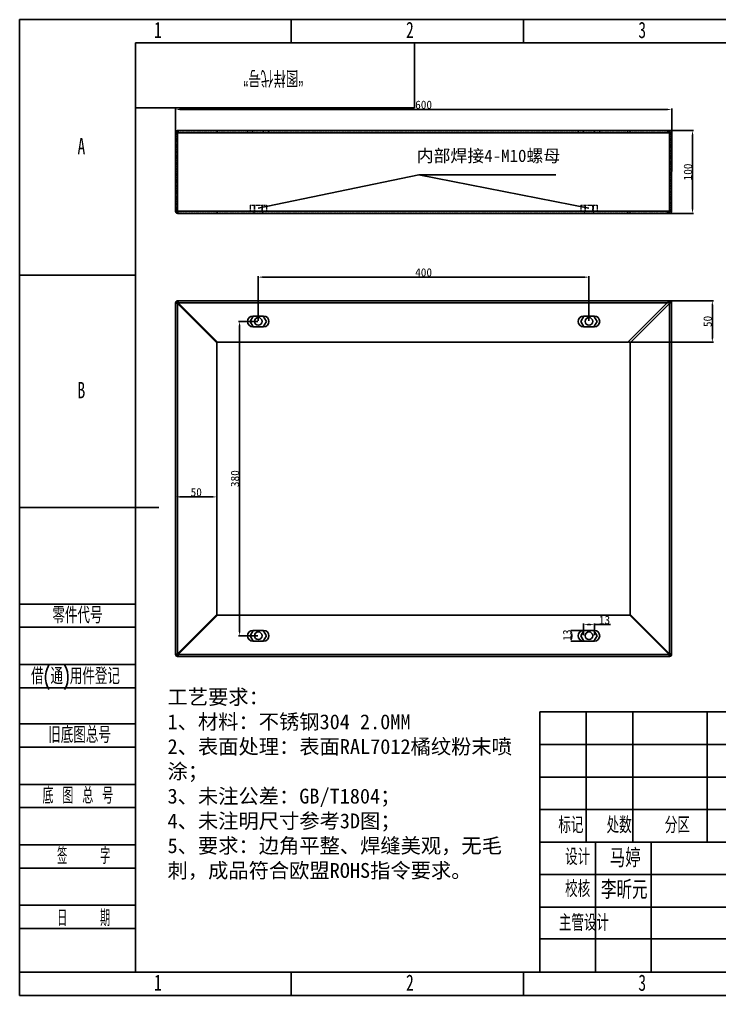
# Model space of a CAD drawing. Header units: millimetres. Extents: x -14348 to 6039, y -1826 to 2921.
# Drawn here: x 3144 to 3991, y -1826 to -646 of the extents above; entities that cross this region are included whole.
import ezdxf

# ---------------------------------------------------------------- set-up
doc = ezdxf.new("R2010")
doc.units = ezdxf.units.MM
doc.linetypes.add('HIDDEN', pattern=[1.905, 1.27, -0.635])
doc.layers.add('图框', color=7, linetype='Continuous')
doc.layers.add('标注', color=3, linetype='Continuous')
doc.layers.add('文字层', color=3, linetype='Continuous', lineweight=25)
doc.layers.add('粗实线层', color=7, linetype='Continuous', lineweight=25)
doc.styles.add('SLDTEXTSTYLE0', font='TXT', dxfattribs={"width": 0.7, "bigfont": 'bigfont'})
doc.styles.add('SLDTEXTSTYLE2', font='TXT', dxfattribs={"width": 0.614286, "bigfont": 'bigfont'})
doc.styles.add('SLDTEXTSTYLE4', font='TXT', dxfattribs={"width": 0.566667, "bigfont": 'bigfont'})
doc.styles.add('SLDTEXTSTYLE5', font='TXT', dxfattribs={"width": 0.7})
doc.dimstyles.new('ISO-25', dxfattribs={"dimtxt": 10, "dimasz": 5, "dimexe": 1.25, "dimexo": 0.625, "dimtad": 1, "dimdsep": 46, "dimtxsty": 'Standard', "dimcen": 2.5, "dimadec": 0, "dimazin": 0, "dimtfac": 1, "dimtmove": 0, "dimatfit": 3, "dimfxl": 1, "dimarcsym": 0})

# ---------------------------------------------------------------- blocks, each defined once
blk = doc.blocks.new('*D117')
at = {"layer": 'Defpoints', "color": 0, "transparency": 16777216}
for p in [(3927.4, -780.6), (3958, -780.6), (3927.4, -880.6)]:
    blk.add_point(p, dxfattribs=at)
at = {"layer": '标注', "color": 0, "lineweight": -2, "transparency": 16777216}
for p, q in [((3928, -780.6), (3959.2, -780.6)), ((3958, -875.6), (3958, -785.6)), ((3928, -880.6), (3959.2, -880.6))]:
    blk.add_line(p, q, dxfattribs=at)
at = {"layer": '标注', "color": 0, "transparency": 16777216}
for points in [[(3957.1, -785.6), (3958.8, -785.6), (3958, -780.6)], [(3957.1, -875.6), (3958.8, -875.6), (3958, -880.6)]]:
    blk.add_solid(points, dxfattribs=at)
at = {"layer": '标注', "color": 0, "transparency": 16777216, "insert": (3952.3, -830.6), "char_height": 10, "attachment_point": 5, "rotation": 90}
blk.add_mtext('100', dxfattribs=at)
blk = doc.blocks.new('*D118')
at = {"layer": 'Defpoints', "color": 0, "transparency": 16777216}
for p in [(3332.7, -755), (3332.7, -830.6), (3932.7, -830.6)]:
    blk.add_point(p, dxfattribs=at)
at = {"layer": '标注', "color": 0, "lineweight": -2, "transparency": 16777216}
for p, q in [((3332.7, -830), (3332.7, -753.8)), ((3927.7, -755), (3337.7, -755)), ((3932.7, -830), (3932.7, -753.8))]:
    blk.add_line(p, q, dxfattribs=at)
at = {"layer": '标注', "color": 0, "transparency": 16777216}
for points in [[(3337.7, -754.2), (3337.7, -755.8), (3332.7, -755)], [(3927.7, -754.2), (3927.7, -755.8), (3932.7, -755)]]:
    blk.add_solid(points, dxfattribs=at)
at = {"layer": '标注', "color": 0, "transparency": 16777216, "insert": (3632.7, -749.4), "char_height": 10, "attachment_point": 5}
blk.add_mtext('600', dxfattribs=at)
blk = doc.blocks.new('*D120')
at = {"layer": 'Defpoints', "color": 0, "transparency": 16777216}
for p in [(3879.9, -986.3), (3981.9, -986.3), (3879.9, -1036.3)]:
    blk.add_point(p, dxfattribs=at)
at = {"layer": '标注', "color": 0, "lineweight": -2, "transparency": 16777216}
for p, q in [((3880.5, -986.3), (3983.1, -986.3)), ((3981.9, -1031.3), (3981.9, -991.3)), ((3880.5, -1036.3), (3983.1, -1036.3))]:
    blk.add_line(p, q, dxfattribs=at)
at = {"layer": '标注', "color": 0, "transparency": 16777216}
for points in [[(3981, -991.3), (3982.7, -991.3), (3981.9, -986.3)], [(3981, -1031.3), (3982.7, -1031.3), (3981.9, -1036.3)]]:
    blk.add_solid(points, dxfattribs=at)
at = {"layer": '标注', "color": 0, "transparency": 16777216, "insert": (3976.2, -1011.3), "char_height": 10, "attachment_point": 5, "rotation": 90}
blk.add_mtext('50', dxfattribs=at)
blk = doc.blocks.new('*D121')
at = {"layer": 'Defpoints', "color": 0, "transparency": 16777216}
for p in [(3432.7, -957.7), (3432.7, -1011.3), (3832.7, -1011.3)]:
    blk.add_point(p, dxfattribs=at)
at = {"layer": '标注', "color": 0, "lineweight": -2, "transparency": 16777216}
for p, q in [((3432.7, -1010.7), (3432.7, -956.5)), ((3827.7, -957.7), (3437.7, -957.7)), ((3832.7, -1010.7), (3832.7, -956.5))]:
    blk.add_line(p, q, dxfattribs=at)
at = {"layer": '标注', "color": 0, "transparency": 16777216}
for points in [[(3437.7, -956.9), (3437.7, -958.6), (3432.7, -957.7)], [(3827.7, -956.9), (3827.7, -958.6), (3832.7, -957.7)]]:
    blk.add_solid(points, dxfattribs=at)
at = {"layer": '标注', "color": 0, "transparency": 16777216, "insert": (3632.7, -952.1), "char_height": 10, "attachment_point": 5}
blk.add_mtext('400', dxfattribs=at)
blk = doc.blocks.new('*D122')
at = {"layer": 'Defpoints', "color": 0, "transparency": 16777216}
for p in [(3432.7, -1011.3), (3410.2, -1391.3), (3432.7, -1391.3)]:
    blk.add_point(p, dxfattribs=at)
at = {"layer": '标注', "color": 0, "lineweight": -2, "transparency": 16777216}
for p, q in [((3432, -1011.3), (3408.9, -1011.3)), ((3410.2, -1016.3), (3410.2, -1386.3)), ((3432, -1391.3), (3408.9, -1391.3))]:
    blk.add_line(p, q, dxfattribs=at)
at = {"layer": '标注', "color": 0, "transparency": 16777216}
for points in [[(3409.3, -1016.3), (3411, -1016.3), (3410.2, -1011.3)], [(3409.3, -1386.3), (3411, -1386.3), (3410.2, -1391.3)]]:
    blk.add_solid(points, dxfattribs=at)
at = {"layer": '标注', "color": 0, "transparency": 16777216, "insert": (3404.5, -1201.3), "char_height": 10, "attachment_point": 5, "rotation": 90}
blk.add_mtext('380', dxfattribs=at)
blk = doc.blocks.new('*D123')
at = {"layer": 'Defpoints', "color": 0, "transparency": 16777216}
for p in [(3839.2, -1377.8), (3826.2, -1391.3), (3839.2, -1391.3)]:
    blk.add_point(p, dxfattribs=at)
at = {"layer": '标注', "color": 0, "lineweight": -2, "transparency": 16777216}
for p, q in [((3826.2, -1390.7), (3826.2, -1376.6)), ((3831.2, -1377.8), (3834.2, -1377.8)), ((3839.2, -1390.7), (3839.2, -1376.6)), ((3839.2, -1377.8), (3858.7, -1377.8))]:
    blk.add_line(p, q, dxfattribs=at)
at = {"layer": '标注', "color": 0, "transparency": 16777216}
for points in [[(3831.2, -1377), (3831.2, -1378.6), (3826.2, -1377.8)], [(3834.2, -1377), (3834.2, -1378.6), (3839.2, -1377.8)]]:
    blk.add_solid(points, dxfattribs=at)
at = {"layer": '标注', "color": 0, "transparency": 16777216, "insert": (3851.5, -1372.2), "char_height": 10, "attachment_point": 5}
blk.add_mtext('13', dxfattribs=at)
blk = doc.blocks.new('*D124')
at = {"layer": 'Defpoints', "color": 0, "transparency": 16777216}
for p in [(3832.7, -1384.8), (3811.9, -1397.8), (3832.7, -1397.8)]:
    blk.add_point(p, dxfattribs=at)
at = {"layer": '标注', "color": 0, "lineweight": -2, "transparency": 16777216}
for p, q in [((3832, -1384.8), (3810.6, -1384.8)), ((3811.9, -1389.8), (3811.9, -1392.8)), ((3832, -1397.8), (3810.6, -1397.8))]:
    blk.add_line(p, q, dxfattribs=at)
at = {"layer": '标注', "color": 0, "transparency": 16777216}
for points in [[(3811, -1389.8), (3812.7, -1389.8), (3811.9, -1384.8)], [(3811, -1392.8), (3812.7, -1392.8), (3811.9, -1397.8)]]:
    blk.add_solid(points, dxfattribs=at)
at = {"layer": '标注', "color": 0, "transparency": 16777216, "insert": (3806.3, -1390.4), "char_height": 10, "attachment_point": 5, "rotation": 90}
blk.add_mtext('13', dxfattribs=at)
blk = doc.blocks.new('*D125')
at = {"layer": 'Defpoints', "color": 0, "transparency": 16777216}
for p in [(3332.7, -1201.3), (3382.7, -1201.3), (3332.7, -1223.4)]:
    blk.add_point(p, dxfattribs=at)
at = {"layer": '标注', "color": 0, "lineweight": -2, "transparency": 16777216}
for p, q in [((3332.7, -1201.9), (3332.7, -1224.7)), ((3382.7, -1201.9), (3382.7, -1224.7)), ((3377.7, -1223.4), (3337.7, -1223.4))]:
    blk.add_line(p, q, dxfattribs=at)
at = {"layer": '标注', "color": 0, "transparency": 16777216}
for points in [[(3337.7, -1222.6), (3337.7, -1224.2), (3332.7, -1223.4)], [(3377.7, -1222.6), (3377.7, -1224.2), (3382.7, -1223.4)]]:
    blk.add_solid(points, dxfattribs=at)
at = {"layer": '标注', "color": 0, "transparency": 16777216, "insert": (3357.7, -1217.8), "char_height": 10, "attachment_point": 5}
blk.add_mtext('50', dxfattribs=at)

msp = doc.modelspace()

# ---------------------------------------------------------------- linework, layer by layer
at = {"color": 7, "linetype": 'Continuous', "lineweight": 25}
for p, q in [((3335.166, -783.117), (3332.666, -783.117)), ((3332.666, -878.117), (3332.666, -783.117)), ((3335.166, -780.617), (3335.166, -782.617)), ((3335.873, -780.617), (3335.166, -780.617)), ((3335.166, -783.117), (3335.166, -878.117)), ((3930.166, -783.117), (3335.166, -783.117)), ((3335.873, -780.617), (3929.459, -780.617)), ((3930.166, -780.617), (3929.459, -780.617)), ((3930.566, -783.117), (3930.145, -782.617)), ((3930.566, -783.117), (3930.148, -783.019)), ((3930.166, -780.617), (3930.166, -782.617)), ((3930.166, -878.117), (3930.166, -783.117)), ((3932.666, -783.117), (3930.166, -783.117)), ((3932.666, -878.117), (3932.666, -783.117)), ((3332.666, -878.117), (3335.166, -878.117)), ((3335.166, -878.117), (3930.166, -878.117)), ((3335.166, -880.617), (3335.166, -878.617)), ((3335.166, -880.617), (3335.873, -880.617)), ((3335.873, -880.617), (3929.459, -880.617)), ((3929.459, -880.617), (3930.166, -880.617)), ((3930.149, -878.213), (3930.566, -878.117)), ((3930.153, -878.617), (3930.566, -878.117)), ((3930.166, -878.117), (3932.666, -878.117)), ((3930.166, -880.617), (3930.166, -878.617)), ((3332.666, -1413.78), (3332.666, -988.78)), ((3334.666, -988.78), (3332.666, -988.78)), ((3335.166, -986.28), (3930.566, -986.28)), ((3335.166, -988.28), (3335.166, -986.28)), ((3335.166, -1413.073), (3335.166, -989.487)), ((3335.166, -989.487), (3382.666, -1036.987)), ((3335.873, -988.78), (3927.359, -988.78)), ((3383.373, -1036.28), (3335.873, -988.78)), ((3927.359, -988.78), (3879.859, -1036.28)), ((3882.666, -1036.987), (3930.166, -989.487)), ((3930.166, -989.487), (3930.166, -1413.073)), ((3930.566, -987.583), (3930.566, -986.28)), ((3930.666, -986.28), (3932.666, -986.28)), ((3932.666, -986.28), (3932.666, -1413.78)), ((3426.604, -1004.78), (3422.851, -1011.28)), ((3422.851, -1011.28), (3426.604, -1017.78)), ((3439.166, -1004.78), (3426.166, -1004.78)), ((3442.481, -1011.28), (3438.728, -1004.78)), ((3438.728, -1017.78), (3442.481, -1011.28)), ((3826.604, -1004.78), (3822.851, -1011.28)), ((3822.851, -1011.28), (3826.604, -1017.78)), ((3839.166, -1004.78), (3826.166, -1004.78)), ((3842.481, -1011.28), (3838.728, -1004.78)), ((3838.728, -1017.78), (3842.481, -1011.28)), ((3426.166, -1017.78), (3439.166, -1017.78)), ((3826.166, -1017.78), (3839.166, -1017.78)), ((3382.666, -1036.987), (3382.666, -1365.573)), ((3879.859, -1036.28), (3383.373, -1036.28)), ((3882.666, -1365.573), (3882.666, -1036.987)), ((3382.666, -1365.573), (3335.166, -1413.073)), ((3335.873, -1413.78), (3383.373, -1366.28)), ((3383.373, -1366.28), (3881.959, -1366.28)), ((3881.959, -1366.28), (3929.459, -1413.78)), ((3930.166, -1413.073), (3882.666, -1365.573)), ((3426.604, -1384.78), (3422.851, -1391.28)), ((3422.851, -1391.28), (3426.604, -1397.78)), ((3439.166, -1384.78), (3426.166, -1384.78)), ((3442.481, -1391.28), (3438.728, -1384.78)), ((3438.728, -1397.78), (3442.481, -1391.28)), ((3826.604, -1384.78), (3822.851, -1391.28)), ((3822.851, -1391.28), (3826.604, -1397.78)), ((3839.166, -1384.78), (3826.166, -1384.78)), ((3842.481, -1391.28), (3838.728, -1384.78)), ((3838.728, -1397.78), (3842.481, -1391.28)), ((3426.166, -1397.78), (3439.166, -1397.78)), ((3826.166, -1397.78), (3839.166, -1397.78)), ((3334.666, -1413.78), (3332.666, -1413.78)), ((3335.166, -1414.28), (3335.166, -1416.28)), ((3335.873, -1413.78), (3929.459, -1413.78)), ((3930.166, -1414.28), (3930.166, -1416.28)), ((3930.666, -1413.78), (3932.666, -1413.78)), ((3930.166, -1416.28), (3335.166, -1416.28))]:
    msp.add_line(p, q, dxfattribs=at)
at = {"color": 7, "linetype": 'HIDDEN', "lineweight": 18}
for p, q in [((3334.666, -878.117), (3334.666, -783.117)), ((3335.873, -782.617), (3335.166, -782.617)), ((3335.873, -780.617), (3335.873, -782.617)), ((3335.873, -782.617), (3929.459, -782.617)), ((3382.666, -780.617), (3382.666, -782.617)), ((3383.373, -782.617), (3383.373, -780.617)), ((3419.666, -780.617), (3419.666, -782.617)), ((3426.166, -782.617), (3426.166, -780.617)), ((3439.166, -782.617), (3439.166, -780.617)), ((3445.666, -782.617), (3445.666, -780.617)), ((3819.666, -780.617), (3819.666, -782.617)), ((3826.166, -782.617), (3826.166, -780.617)), ((3839.166, -782.617), (3839.166, -780.617)), ((3845.666, -782.617), (3845.666, -780.617)), ((3879.859, -782.617), (3879.859, -780.617)), ((3881.959, -780.617), (3881.959, -782.617)), ((3882.666, -782.617), (3882.666, -780.617)), ((3927.359, -780.617), (3927.359, -782.617)), ((3929.459, -780.617), (3929.459, -782.617)), ((3930.166, -782.617), (3929.459, -782.617)), ((3930.566, -878.117), (3930.566, -783.117)), ((3930.666, -783.117), (3930.666, -878.117)), ((3422.851, -870.617), (3422.851, -878.617)), ((3422.851, -870.617), (3427.759, -870.617)), ((3427.759, -870.617), (3427.759, -878.617)), ((3427.759, -870.617), (3437.574, -870.617)), ((3428.066, -870.617), (3428.066, -878.617)), ((3437.266, -878.617), (3437.266, -870.617)), ((3437.574, -870.617), (3437.574, -878.617)), ((3437.574, -870.617), (3442.481, -870.617)), ((3442.481, -870.617), (3442.481, -878.617)), ((3822.851, -870.617), (3822.851, -878.617)), ((3822.851, -870.617), (3827.759, -870.617)), ((3827.759, -870.617), (3827.759, -878.617)), ((3827.759, -870.617), (3837.574, -870.617)), ((3828.066, -870.617), (3828.066, -878.617)), ((3837.266, -878.617), (3837.266, -870.617)), ((3837.574, -870.617), (3837.574, -878.617)), ((3837.574, -870.617), (3842.481, -870.617)), ((3842.481, -870.617), (3842.481, -878.617)), ((3335.166, -878.617), (3335.873, -878.617)), ((3929.459, -878.617), (3335.873, -878.617)), ((3335.873, -880.617), (3335.873, -878.617)), ((3382.666, -878.617), (3382.666, -880.617)), ((3383.373, -880.617), (3383.373, -878.617)), ((3427.166, -878.617), (3427.166, -880.617)), ((3438.166, -880.617), (3438.166, -878.617)), ((3827.166, -878.617), (3827.166, -880.617)), ((3838.166, -880.617), (3838.166, -878.617)), ((3879.859, -880.617), (3879.859, -878.617)), ((3881.959, -878.617), (3881.959, -880.617)), ((3882.666, -880.617), (3882.666, -878.617)), ((3927.359, -880.617), (3927.359, -878.617)), ((3929.459, -880.617), (3929.459, -878.617)), ((3929.459, -878.617), (3930.166, -878.617))]:
    msp.add_line(p, q, dxfattribs=at)
at = {"color": 7, "linetype": 'Continuous', "lineweight": 25}
for centre in [(3432.666, -1011.28), (3832.666, -1011.28), (3432.666, -1391.28), (3832.666, -1391.28)]:
    msp.add_circle(centre, 4.6, dxfattribs=at)
for centre, radius, start, end in [((3335.166, -988.78), 2.5, 90, 180), ((3335.166, -988.78), 0.5, 90, 180), ((3426.166, -1011.28), 6.5, 90, 270), ((3439.166, -1011.28), 6.5, 270, 90), ((3826.166, -1011.28), 6.5, 90, 270), ((3839.166, -1011.28), 6.5, 270, 90), ((3426.166, -1391.28), 6.5, 90, 270), ((3439.166, -1391.28), 6.5, 270, 90), ((3826.166, -1391.28), 6.5, 90, 270), ((3839.166, -1391.28), 6.5, 270, 90), ((3335.166, -1413.78), 2.5, 180, 270), ((3335.166, -1413.78), 0.5, 180, 270), ((3930.166, -1413.78), 2.5, 270, 0), ((3930.166, -1413.78), 0.5, 270, 0)]:
    msp.add_arc(centre, radius, start, end, dxfattribs=at)
for points, knots in [([(3335.166, -780.617), (3335.001, -780.617), (3334.839, -780.633), (3334.519, -780.697), (3334.361, -780.745), (3334.058, -780.87), (3333.915, -780.947), (3333.643, -781.128), (3333.514, -781.233), (3333.284, -781.464), (3333.18, -781.59), (3332.998, -781.862), (3332.92, -782.008), (3332.732, -782.459), (3332.666, -782.787), (3332.666, -783.117)], [0, 0, 0, 0, 0.125, 0.125, 0.25, 0.25, 0.375, 0.375, 0.5, 0.5, 0.625, 0.625, 0.75, 0.75, 1, 1, 1, 1]), ([(3335.166, -782.617), (3335.035, -782.617), (3334.905, -782.671), (3334.72, -782.856), (3334.666, -782.986), (3334.666, -783.117)], [0, 0, 0, 0, 0.5, 0.5, 1, 1, 1, 1]), ([(3335.166, -783.117), (3335.196, -782.952), (3335.225, -782.79), (3335.284, -782.47), (3335.313, -782.312), (3335.372, -782.009), (3335.402, -781.865), (3335.46, -781.594), (3335.49, -781.465), (3335.549, -781.235), (3335.578, -781.131), (3335.637, -780.949), (3335.667, -780.871), (3335.755, -780.683), (3335.814, -780.617), (3335.873, -780.617)], [0, 0, 0, 0, 0.125, 0.125, 0.25, 0.25, 0.375, 0.375, 0.5, 0.5, 0.625, 0.625, 0.75, 0.75, 1, 1, 1, 1]), ([(3929.459, -780.617), (3929.489, -780.617), (3929.518, -780.633), (3929.577, -780.697), (3929.606, -780.745), (3929.665, -780.87), (3929.694, -780.947), (3929.753, -781.128), (3929.783, -781.233), (3929.842, -781.464), (3929.871, -781.59), (3929.93, -781.862), (3929.96, -782.008), (3930.048, -782.459), (3930.107, -782.787), (3930.166, -783.117)], [0, 0, 0, 0, 0.125, 0.125, 0.25, 0.25, 0.375, 0.375, 0.5, 0.5, 0.625, 0.625, 0.75, 0.75, 1, 1, 1, 1]), ([(3932.666, -783.117), (3932.666, -782.952), (3932.65, -782.79), (3932.587, -782.47), (3932.539, -782.312), (3932.413, -782.009), (3932.336, -781.865), (3932.155, -781.594), (3932.05, -781.465), (3931.819, -781.235), (3931.693, -781.131), (3931.421, -780.949), (3931.275, -780.871), (3930.824, -780.683), (3930.496, -780.617), (3930.166, -780.617)], [0, 0, 0, 0, 0.125, 0.125, 0.25, 0.25, 0.375, 0.375, 0.5, 0.5, 0.625, 0.625, 0.75, 0.75, 1, 1, 1, 1]), ([(3930.666, -783.117), (3930.666, -782.986), (3930.612, -782.856), (3930.427, -782.671), (3930.297, -782.617), (3930.166, -782.617)], [0, 0, 0, 0, 0.5, 0.5, 1, 1, 1, 1]), ([(3332.666, -878.117), (3332.666, -878.282), (3332.682, -878.444), (3332.746, -878.764), (3332.794, -878.922), (3332.919, -879.225), (3332.996, -879.369), (3333.177, -879.64), (3333.282, -879.769), (3333.513, -880), (3333.639, -880.103), (3333.911, -880.285), (3334.057, -880.364), (3334.508, -880.551), (3334.836, -880.617), (3335.166, -880.617)], [0, 0, 0, 0, 0.125, 0.125, 0.25, 0.25, 0.375, 0.375, 0.5, 0.5, 0.625, 0.625, 0.75, 0.75, 1, 1, 1, 1]), ([(3334.666, -878.117), (3334.666, -878.248), (3334.72, -878.378), (3334.905, -878.563), (3335.035, -878.617), (3335.166, -878.617)], [0, 0, 0, 0, 0.5, 0.5, 1, 1, 1, 1]), ([(3335.873, -880.617), (3335.844, -880.617), (3335.814, -880.601), (3335.756, -880.537), (3335.726, -880.49), (3335.667, -880.364), (3335.638, -880.287), (3335.579, -880.106), (3335.549, -880.001), (3335.49, -879.77), (3335.461, -879.644), (3335.402, -879.372), (3335.373, -879.226), (3335.285, -878.775), (3335.226, -878.447), (3335.166, -878.117)], [0, 0, 0, 0, 0.125, 0.125, 0.25, 0.25, 0.375, 0.375, 0.5, 0.5, 0.625, 0.625, 0.75, 0.75, 1, 1, 1, 1]), ([(3930.166, -878.117), (3930.136, -878.282), (3930.107, -878.444), (3930.049, -878.764), (3930.019, -878.922), (3929.96, -879.225), (3929.931, -879.369), (3929.872, -879.64), (3929.842, -879.769), (3929.783, -880), (3929.754, -880.103), (3929.695, -880.285), (3929.665, -880.364), (3929.578, -880.551), (3929.518, -880.617), (3929.459, -880.617)], [0, 0, 0, 0, 0.125, 0.125, 0.25, 0.25, 0.375, 0.375, 0.5, 0.5, 0.625, 0.625, 0.75, 0.75, 1, 1, 1, 1]), ([(3930.166, -878.617), (3930.297, -878.617), (3930.427, -878.563), (3930.612, -878.378), (3930.666, -878.248), (3930.666, -878.117)], [0, 0, 0, 0, 0.5, 0.5, 1, 1, 1, 1]), ([(3930.166, -880.617), (3930.331, -880.617), (3930.494, -880.601), (3930.813, -880.537), (3930.971, -880.49), (3931.274, -880.364), (3931.418, -880.287), (3931.689, -880.106), (3931.818, -880.001), (3932.049, -879.77), (3932.152, -879.644), (3932.335, -879.372), (3932.413, -879.226), (3932.6, -878.775), (3932.666, -878.447), (3932.666, -878.117)], [0, 0, 0, 0, 0.125, 0.125, 0.25, 0.25, 0.375, 0.375, 0.5, 0.5, 0.625, 0.625, 0.75, 0.75, 1, 1, 1, 1]), ([(3332.666, -988.78), (3332.666, -988.81), (3332.682, -988.839), (3332.746, -988.898), (3332.794, -988.928), (3332.919, -988.987), (3332.996, -989.016), (3333.177, -989.075), (3333.282, -989.104), (3333.513, -989.163), (3333.639, -989.192), (3333.911, -989.251), (3334.057, -989.281), (3334.508, -989.369), (3334.836, -989.428), (3335.166, -989.487)], [0, 0, 0, 0, 0.125, 0.125, 0.25, 0.25, 0.375, 0.375, 0.5, 0.5, 0.625, 0.625, 0.75, 0.75, 1, 1, 1, 1]), ([(3334.666, -988.78), (3334.666, -988.898), (3334.72, -989.016), (3334.905, -989.252), (3335.035, -989.37), (3335.166, -989.487)], [0, 0, 0, 0, 0.5, 0.5, 1, 1, 1, 1]), ([(3335.873, -988.78), (3335.844, -988.615), (3335.814, -988.453), (3335.756, -988.134), (3335.726, -987.975), (3335.667, -987.672), (3335.638, -987.529), (3335.579, -987.257), (3335.549, -987.129), (3335.49, -986.898), (3335.461, -986.794), (3335.402, -986.612), (3335.373, -986.534), (3335.285, -986.347), (3335.226, -986.28), (3335.166, -986.28)], [0, 0, 0, 0, 0.125, 0.125, 0.25, 0.25, 0.375, 0.375, 0.5, 0.5, 0.625, 0.625, 0.75, 0.75, 1, 1, 1, 1]), ([(3335.873, -988.78), (3335.755, -988.649), (3335.638, -988.519), (3335.402, -988.334), (3335.284, -988.28), (3335.166, -988.28)], [0, 0, 0, 0, 0.5, 0.5, 1, 1, 1, 1]), ([(3930.566, -986.28), (3930.297, -986.28), (3930.034, -986.345), (3929.632, -986.533), (3929.497, -986.611), (3929.231, -986.792), (3929.099, -986.895), (3928.831, -987.126), (3928.696, -987.255), (3928.43, -987.526), (3928.297, -987.67), (3928.031, -987.971), (3927.896, -988.129), (3927.628, -988.452), (3927.494, -988.615), (3927.359, -988.78)], [0, 0, 0, 0, 0.25, 0.25, 0.375, 0.375, 0.5, 0.5, 0.625, 0.625, 0.75, 0.75, 0.875, 0.875, 1, 1, 1, 1]), ([(3930.566, -988.28), (3930.031, -988.28), (3929.497, -988.334), (3928.428, -988.519), (3927.894, -988.649), (3927.359, -988.78)], [0, 0, 0, 0, 0.5, 0.5, 1, 1, 1, 1]), ([(3930.166, -989.487), (3930.496, -989.218), (3930.818, -988.955), (3931.273, -988.553), (3931.419, -988.418), (3931.69, -988.152), (3931.816, -988.02), (3932.048, -987.753), (3932.153, -987.618), (3932.335, -987.351), (3932.412, -987.218), (3932.537, -986.952), (3932.585, -986.817), (3932.65, -986.549), (3932.666, -986.415), (3932.666, -986.28)], [0, 0, 0, 0, 0.25, 0.25, 0.375, 0.375, 0.5, 0.5, 0.625, 0.625, 0.75, 0.75, 0.875, 0.875, 1, 1, 1, 1]), ([(3930.166, -989.487), (3930.297, -988.952), (3930.427, -988.418), (3930.612, -987.349), (3930.666, -986.816), (3930.666, -986.28)], [0, 0, 0, 0, 0.5, 0.5, 1, 1, 1, 1]), ([(3335.166, -1413.073), (3335.001, -1413.103), (3334.839, -1413.132), (3334.519, -1413.191), (3334.361, -1413.221), (3334.058, -1413.28), (3333.915, -1413.309), (3333.643, -1413.367), (3333.514, -1413.397), (3333.284, -1413.456), (3333.18, -1413.485), (3332.998, -1413.544), (3332.92, -1413.574), (3332.732, -1413.662), (3332.666, -1413.721), (3332.666, -1413.78)], [0, 0, 0, 0, 0.125, 0.125, 0.25, 0.25, 0.375, 0.375, 0.5, 0.5, 0.625, 0.625, 0.75, 0.75, 1, 1, 1, 1]), ([(3335.166, -1413.073), (3335.035, -1413.191), (3334.905, -1413.309), (3334.72, -1413.545), (3334.666, -1413.663), (3334.666, -1413.78)], [0, 0, 0, 0, 0.5, 0.5, 1, 1, 1, 1]), ([(3335.166, -1416.28), (3335.196, -1416.28), (3335.225, -1416.264), (3335.284, -1416.201), (3335.313, -1416.153), (3335.372, -1416.027), (3335.402, -1415.951), (3335.46, -1415.77), (3335.49, -1415.664), (3335.549, -1415.433), (3335.578, -1415.308), (3335.637, -1415.035), (3335.667, -1414.889), (3335.755, -1414.438), (3335.814, -1414.111), (3335.873, -1413.78)], [0, 0, 0, 0, 0.125, 0.125, 0.25, 0.25, 0.375, 0.375, 0.5, 0.5, 0.625, 0.625, 0.75, 0.75, 1, 1, 1, 1]), ([(3335.166, -1414.28), (3335.284, -1414.28), (3335.402, -1414.226), (3335.638, -1414.041), (3335.755, -1413.911), (3335.873, -1413.78)], [0, 0, 0, 0, 0.5, 0.5, 1, 1, 1, 1]), ([(3929.459, -1413.78), (3929.489, -1413.945), (3929.518, -1414.108), (3929.577, -1414.427), (3929.606, -1414.586), (3929.665, -1414.888), (3929.694, -1415.032), (3929.753, -1415.303), (3929.783, -1415.432), (3929.842, -1415.663), (3929.871, -1415.766), (3929.93, -1415.949), (3929.96, -1416.027), (3930.048, -1416.214), (3930.107, -1416.28), (3930.166, -1416.28)], [0, 0, 0, 0, 0.125, 0.125, 0.25, 0.25, 0.375, 0.375, 0.5, 0.5, 0.625, 0.625, 0.75, 0.75, 1, 1, 1, 1]), ([(3929.459, -1413.78), (3929.577, -1413.911), (3929.695, -1414.041), (3929.93, -1414.226), (3930.048, -1414.28), (3930.166, -1414.28)], [0, 0, 0, 0, 0.5, 0.5, 1, 1, 1, 1]), ([(3932.666, -1413.78), (3932.666, -1413.751), (3932.65, -1413.721), (3932.587, -1413.663), (3932.539, -1413.633), (3932.413, -1413.574), (3932.336, -1413.545), (3932.155, -1413.486), (3932.05, -1413.456), (3931.819, -1413.398), (3931.693, -1413.368), (3931.421, -1413.309), (3931.275, -1413.28), (3930.824, -1413.192), (3930.496, -1413.133), (3930.166, -1413.073)], [0, 0, 0, 0, 0.125, 0.125, 0.25, 0.25, 0.375, 0.375, 0.5, 0.5, 0.625, 0.625, 0.75, 0.75, 1, 1, 1, 1]), ([(3930.666, -1413.78), (3930.666, -1413.663), (3930.612, -1413.545), (3930.427, -1413.309), (3930.297, -1413.191), (3930.166, -1413.073)], [0, 0, 0, 0, 0.5, 0.5, 1, 1, 1, 1])]:
    msp.add_open_spline(points, degree=3, knots=knots, dxfattribs=at)
at = {"color": 7, "linetype": 'HIDDEN', "lineweight": 18}
for points, knots in [([(3335.166, -783.117), (3335.284, -782.986), (3335.402, -782.856), (3335.638, -782.671), (3335.755, -782.617), (3335.873, -782.617)], [0, 0, 0, 0, 0.5, 0.5, 1, 1, 1, 1]), ([(3930.145, -782.617), (3929.988, -782.427), (3929.535, -781.877), (3928.785, -781.148), (3928.011, -780.679), (3927.537, -780.634), (3927.359, -780.617)], [0, 0, 0, 0, 0.16816951, 0.4879309, 0.80769483, 1, 1, 1, 1]), ([(3930.148, -783.019), (3929.963, -782.974), (3929.453, -782.851), (3928.524, -782.669), (3927.779, -782.636), (3927.359, -782.617)], [0, 0, 0, 0, 0.1991919, 0.5482163, 1, 1, 1, 1]), ([(3929.459, -782.617), (3929.577, -782.617), (3929.695, -782.671), (3929.93, -782.856), (3930.048, -782.986), (3930.166, -783.117)], [0, 0, 0, 0, 0.5, 0.5, 1, 1, 1, 1]), ([(3335.873, -878.617), (3335.755, -878.617), (3335.638, -878.563), (3335.402, -878.378), (3335.284, -878.248), (3335.166, -878.117)], [0, 0, 0, 0, 0.5, 0.5, 1, 1, 1, 1]), ([(3927.359, -878.617), (3927.683, -878.606), (3928.332, -878.583), (3929.262, -878.426), (3929.868, -878.281), (3930.149, -878.213)], [0, 0, 0, 0, 0.3489754, 0.69795079, 1, 1, 1, 1]), ([(3927.359, -880.617), (3927.656, -880.571), (3928.25, -880.478), (3929.14, -879.768), (3929.776, -879.075), (3930.113, -878.666), (3930.153, -878.617)], [0, 0, 0, 0, 0.31859466, 0.6375229, 0.95645369, 1, 1, 1, 1]), ([(3930.166, -878.117), (3930.048, -878.248), (3929.93, -878.378), (3929.695, -878.563), (3929.577, -878.617), (3929.459, -878.617)], [0, 0, 0, 0, 0.5, 0.5, 1, 1, 1, 1])]:
    msp.add_open_spline(points, degree=3, knots=knots, dxfattribs=at)
at = {"layer": '图框'}
for p, q in [((3143.978, -1826.084), (3143.978, -646.308)), ((3143.978, -646.308), (4812.517, -646.308)), ((3472.63, -646.308), (3472.63, -674.398)), ((3753.528, -646.308), (3753.528, -674.398)), ((3143.978, -955.297), (3284.427, -955.297)), ((3143.978, -1352.934), (3284.427, -1352.934)), ((3143.978, -1381.024), (3284.427, -1381.024)), ((3143.978, -1425.968), (3284.427, -1425.968)), ((3143.978, -1454.058), (3284.427, -1454.058)), ((3143.978, -1497.825), (3284.427, -1497.825)), ((3143.978, -1525.915), (3284.427, -1525.915)), ((3773.191, -1522.713), (4222.63, -1522.713)), ((3773.191, -1562.039), (4222.63, -1562.039)), ((3143.978, -1570.859), (3284.427, -1570.859)), ((3143.978, -1598.949), (3284.427, -1598.949)), ((3143.978, -1643.893), (3284.427, -1643.893)), ((3143.978, -1671.982), (3284.427, -1671.982)), ((3143.978, -1716.926), (3284.427, -1716.926)), ((3143.978, -1745.016), (3284.427, -1745.016)), ((3143.978, -1797.994), (3284.427, -1797.994)), ((3472.63, -1826.084), (3472.63, -1797.994)), ((3753.528, -1826.084), (3753.528, -1797.994)), ((3143.978, -1826.084), (4812.517, -1826.084))]:
    msp.add_line(p, q, dxfattribs=at)
at = {"layer": '图框', "linetype": 'Continuous', "lineweight": 25}
for p, q in [((3284.427, -1797.994), (3284.427, -674.398)), ((3284.427, -674.398), (4784.427, -674.398))]:
    msp.add_line(p, q, dxfattribs=at)
at = {"layer": '图框', "lineweight": 25}
for p, q in [((3143.978, -1236.196), (3312.517, -1236.196)), ((3773.191, -1483.387), (3773.191, -1797.994)), ((3773.191, -1483.387), (4784.427, -1483.387)), ((3829.371, -1483.387), (3829.371, -1640.69)), ((3885.551, -1483.387), (3885.551, -1640.69)), ((3975.439, -1483.387), (3975.439, -1640.69)), ((3773.191, -1601.365), (4222.63, -1601.365)), ((3773.191, -1640.69), (4222.63, -1640.69)), ((3840.607, -1640.69), (3840.607, -1797.994)), ((3908.023, -1640.69), (3908.023, -1797.994)), ((3773.191, -1680.016), (4222.63, -1680.016)), ((3773.191, -1719.342), (4222.63, -1719.342)), ((3773.191, -1757.735), (4222.63, -1757.735)), ((3284.427, -1797.994), (4784.427, -1797.994))]:
    msp.add_line(p, q, dxfattribs=at)
at = {"layer": '粗实线层'}
for p, q in [((3621.506, -753.05), (3621.506, -674.398)), ((3284.427, -753.05), (3621.506, -753.05))]:
    msp.add_line(p, q, dxfattribs=at)

# ---------------------------------------------------------------- texts
at = {"layer": '图框'}
for s, insert, char_height, attachment_point, style in [('1', (3311.362, -649.083), 19.663, 2, 'SLDTEXTSTYLE5'), ('2', (3616.138, -649.083), 19.663, 2, 'SLDTEXTSTYLE5'), ('3', (3897.037, -649.083), 19.663, 2, 'SLDTEXTSTYLE5'), ('A', (3218.811, -789.533), 19.663, 2, 'SLDTEXTSTYLE5'), ('B', (3218.811, -1084.477), 19.663, 2, 'SLDTEXTSTYLE5'), ('零件代号', (3183.774, -1356.538), 19.6629, 1, 'SLDTEXTSTYLE0'), ('借(通)用件登记', (3158.001, -1430.171), 19.6629, 1, 'SLDTEXTSTYLE0'), ('旧底图总号', (3178.776, -1501.231), 19.6629, 1, 'SLDTEXTSTYLE0'), ('底 图 总 号', (3171.771, -1574.592), 19.6629, 1, 'SLDTEXTSTYLE2'), ('标记', (3810.817, -1610.257), 19.6629, 2, 'SLDTEXTSTYLE0'), ('处数', (3869.187, -1610.257), 19.6629, 2, 'SLDTEXTSTYLE0'), ('分区', (3939.532, -1610.257), 19.6629, 2, 'SLDTEXTSTYLE0'), ('签    字', (3221.561, -1647.637), 19.6629, 2, 'SLDTEXTSTYLE4'), ('设计', (3818.961, -1648.791), 19.6629, 2, 'SLDTEXTSTYLE0'), ('{\\fSimSun|b0|i0|c134|p2;马婷}', (3876.507, -1649.281), 19.66292, 2, 'SLDTEXTSTYLE0'), ('校核', (3818.961, -1687.438), 19.6629, 2, 'SLDTEXTSTYLE0'), ('日    期', (3221.561, -1722.637), 19.6629, 2, 'SLDTEXTSTYLE4'), ('主管设计', (3826.597, -1728.335), 19.6629, 2, 'SLDTEXTSTYLE0'), ('1', (3311.362, -1800.769), 19.663, 2, 'SLDTEXTSTYLE5'), ('2', (3616.138, -1800.769), 19.663, 2, 'SLDTEXTSTYLE5'), ('3', (3897.037, -1800.769), 19.663, 2, 'SLDTEXTSTYLE5')]:
    msp.add_mtext(s, dxfattribs=dict(at, insert=insert, char_height=char_height, attachment_point=attachment_point, style=style))
at = {"layer": '图框', "insert": (3450.921, -726.9), "char_height": 19.6629, "attachment_point": 2, "rotation": 180, "style": 'SLDTEXTSTYLE0'}
msp.add_mtext('“图样代号”', dxfattribs=at)
at = {"layer": '图框', "insert": (3875.353, -1687.7), "char_height": 19.66292, "width": 75.89475, "attachment_point": 2, "style": 'SLDTEXTSTYLE0'}
msp.add_mtext('{\\fSimSun|b0|i0|c134|p2;李昕元}', dxfattribs=at)
at = {"layer": '文字层', "insert": (3323.005, -1456.254), "char_height": 17.97235, "attachment_point": 1}
msp.add_mtext_dynamic_manual_height_columns('{\\fSimSun|b0|i0|c134|p2;工艺要求：}\\P1{\\fSimSun|b0|i0|c134|p2;、材料：不锈钢304 2.0MM}\\P2{\\fSimSun|b0|i0|c134|p2;、表面处理：表面RAL7012橘纹粉末喷涂；}\\P3{\\fSimSun|b0|i0|c134|p2;、未注公差：}GB/T1804{\\fSimSun|b0|i0|c134|p2;；}\\P4{\\fSimSun|b0|i0|c134|p2;、未注明尺寸参考}3D{\\fSimSun|b0|i0|c134|p2;图；}\\P5{\\fSimSun|b0|i0|c134|p2;、要求：边角平整、焊缝美观，无毛刺，成品符合欧盟ROHS指令要求。}', width=421.20742, gutter_width=17.5, heights=[0], dxfattribs=at)
at = {"layer": '标注', "insert": (3624.198, -803.517), "char_height": 15, "attachment_point": 1}
msp.add_mtext_dynamic_manual_height_columns('{\\fSimSun|b0|i0|c134|p2;内部焊接}4-M10{\\fSimSun|b0|i0|c134|p2;螺母}', width=237.51199, gutter_width=12.5, heights=[0], dxfattribs=at)

# ---------------------------------------------------------------- dimensions: what is measured, and where the dimension line sits
at = {"layer": '标注'}
for base, p1, p2, picture, middle in [((3332.666, -755.005), (3932.666, -830.617), (3332.666, -830.617), '*D118', (3632.666, -749.38)), ((3432.666, -957.744), (3832.666, -1011.28), (3432.666, -1011.28), '*D121', (3632.666, -952.119)), ((3332.666, -1223.411), (3382.666, -1201.28), (3332.666, -1201.28), '*D125', (3357.666, -1217.786)), ((3839.166, -1377.812), (3826.166, -1391.28), (3839.166, -1391.28), '*D123', (3851.458, -1372.187))]:
    dim = msp.add_linear_dim(base=base, p1=p1, p2=p2, dimstyle='ISO-25', dxfattribs=at)
    dim.commit()
    dim.dimension.update_dxf_attribs({"geometry": picture, "text_midpoint": middle})
for base, p1, p2, picture, middle in [((3957.956, -780.617), (3927.359, -880.617), (3927.359, -780.617), '*D117', (3952.331, -830.617)), ((3981.871, -986.28), (3879.859, -1036.28), (3879.859, -986.28), '*D120', (3976.246, -1011.28)), ((3410.162, -1391.28), (3432.666, -1011.28), (3432.666, -1391.28), '*D122', (3404.537, -1201.28))]:
    dim = msp.add_linear_dim(base=base, p1=p1, p2=p2, angle=90, dimstyle='ISO-25', dxfattribs=at)
    dim.commit()
    dim.dimension.update_dxf_attribs({"geometry": picture, "text_midpoint": middle})
dim = msp.add_linear_dim(base=(3811.879, -1397.78), p1=(3832.666, -1384.78), p2=(3832.666, -1397.78), angle=90, dimstyle='ISO-25', dxfattribs=at)
dim.commit()
dim.dimension.update_dxf_attribs({"geometry": '*D124', "text_midpoint": (3811.879, -1390.354), "dimtype": 160})

# ---------------------------------------------------------------- leaders
for points in [[(3432.572, -874.245), (3627.013, -833.877), (3792.402, -833.877)], [(3832.332, -874.192), (3627.013, -833.877)]]:
    msp.add_leader(points, dimstyle='ISO-25', override={"dimgap": 0.625, "dimtad": 0}, dxfattribs=at)

doc.saveas('drawing.dxf')
